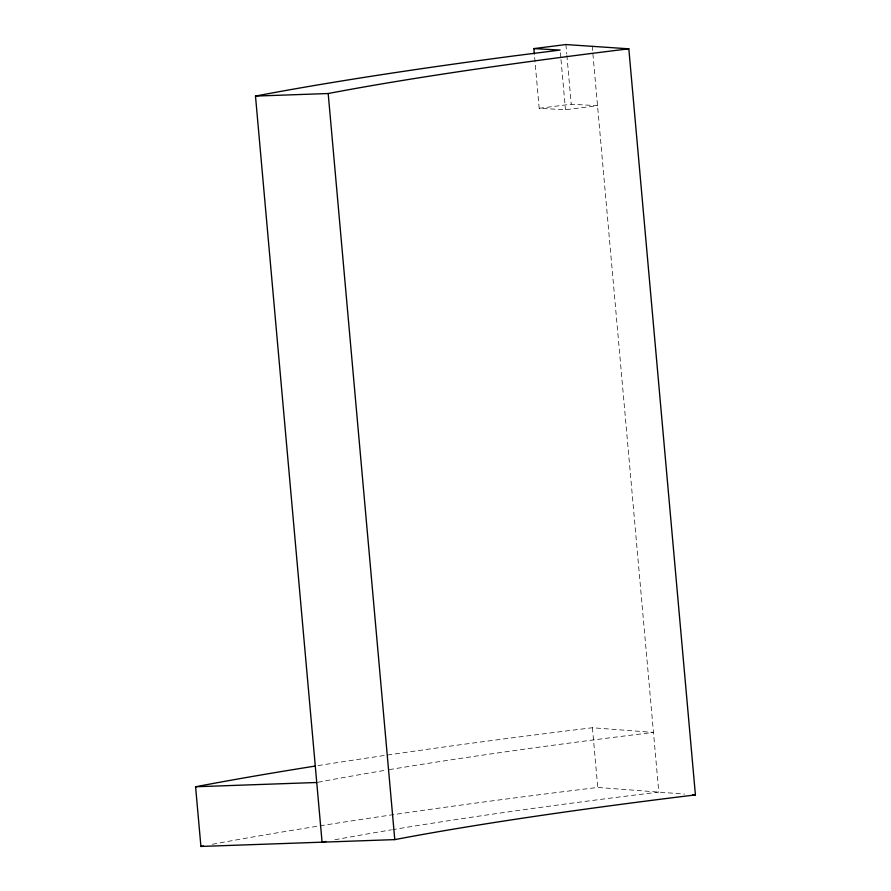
<?xml version="1.0" encoding="UTF-8"?>
<svg xmlns="http://www.w3.org/2000/svg" width="891" height="891" viewBox="0 0 891 891"><rect width="100%" height="100%" fill="white"/><g stroke="black" fill="none" stroke-linecap="round" stroke-linejoin="round"><path stroke-width="0.67" stroke-dasharray="4.46 3.34" d="M539.189 108.29L571.242 104.236L597.527 105.695L565.473 109.76L539.189 108.29L534.466 55.387M318.054 765.603A991.416 72.605 -5.1 0 1 592.426 727.747L653.459 732.413A841.204 61.613 -5.1 0 0 387.373 769.947M212.437 844.278A991.416 72.605 -5.1 0 1 597.761 787.444L684.555 794.081M592.203 46.009L658.794 792.11A841.204 61.613 -5.1 0 0 392.697 829.632M565.919 44.55L566.765 54.05M566.888 55.398L571.242 104.236M560.394 52.781L560.873 58.205M560.996 59.563L565.473 109.76M592.426 727.747L597.761 787.444M334.849 839.779A841.204 61.613 -5.1 0 1 391.383 829.844M318.009 782.253A841.204 61.613 -5.1 0 1 386.059 770.158"/><path stroke-width="1.34" d="M534.344 54.028L533.865 48.604L565.919 44.55L628.823 48.816L695.414 794.906A751.08 55.008 -5.1 0 0 394.78 839.612L200.921 846.45L195.586 786.764A991.416 72.605 -5.1 0 1 315.28 766.048M325.861 841.46A841.204 61.613 -5.1 0 0 322.074 842.173L255.494 96.083L328.189 93.522A751.08 55.008 -5.1 0 1 628.823 48.816M195.586 786.764L316.75 782.487M533.865 48.604L560.149 50.063L514.107 55.888A841.204 61.613 -5.1 0 0 255.494 96.083M692.697 794.694L695.414 794.906M328.189 93.522L394.78 839.612M200.921 846.45A991.416 72.605 -5.1 0 1 203.449 845.971"/></g></svg>
